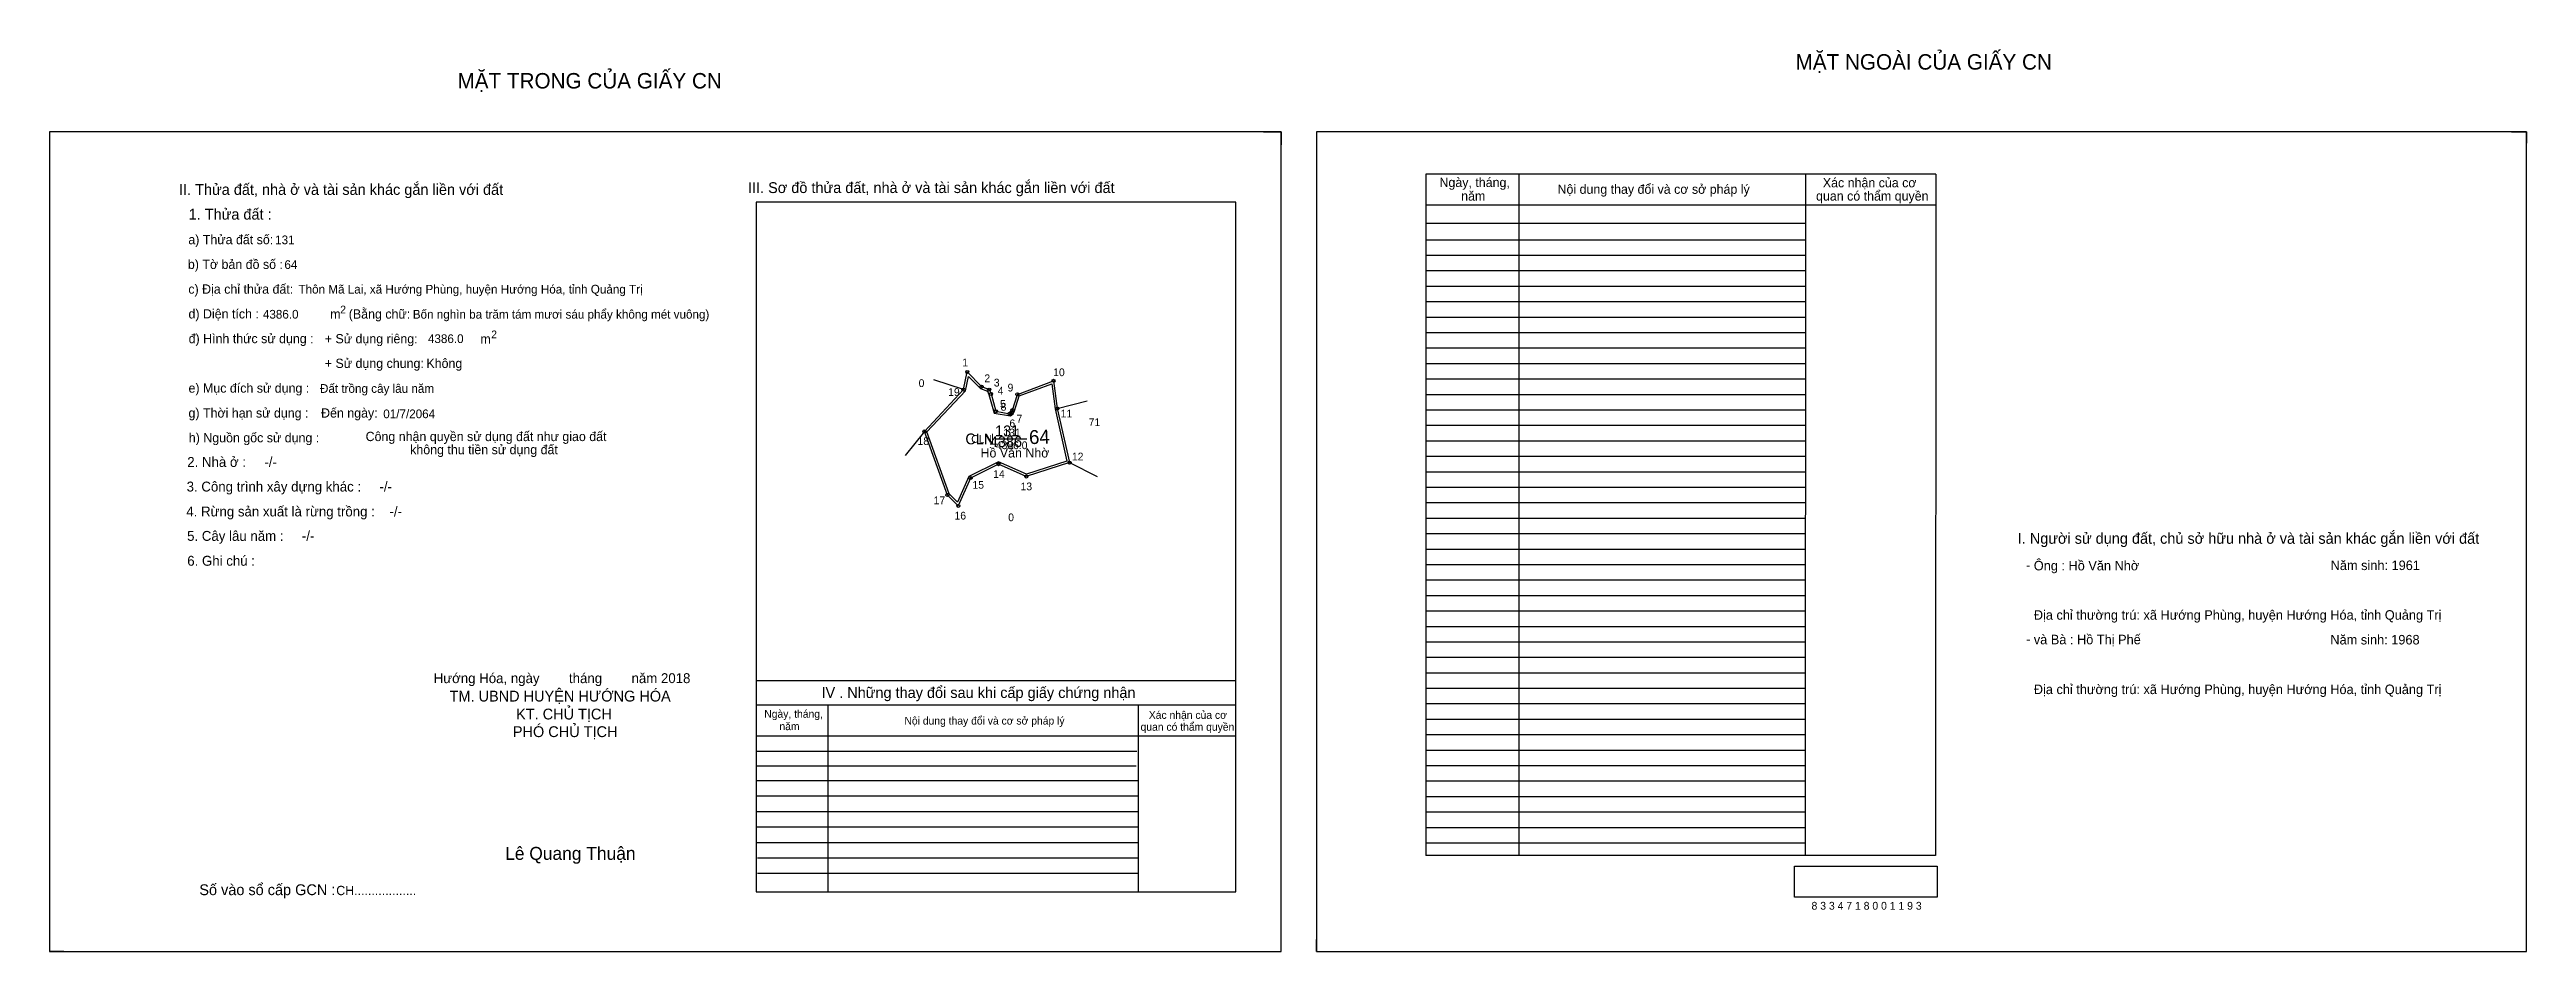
# Model space of a CAD drawing. Extents: x 531316 to 534827, y 1847230 to 1847902.
# Drawn here: x 533226 to 534827, y 1847319 to 1847902 of the extents above.
import ezdxf

# ---------------------------------------------------------------- set-up
doc = ezdxf.new("R2010")
doc.units = 0
for name, color, linetype in [('Default', 7, 'Continuous'), ('Level 10', 7, 'Continuous'), ('Level 11', 7, 'Continuous'), ('Level 13', 7, 'Continuous'), ('Level 2', 7, 'Continuous'), ('Level 27', 7, 'Continuous'), ('Level 3', 7, 'Continuous'), ('Level 36', 7, 'Continuous'), ('Level 4', 7, 'Continuous'), ('Level 5', 7, 'Continuous'), ('Level 55', 7, 'Continuous'), ('Level 6', 7, 'Continuous'), ('Level 7', 7, 'Continuous'), ('Level 8', 7, 'Continuous'), ('Level 9', 7, 'Continuous')]:
    doc.layers.add(name, color=color, linetype=linetype)

msp = doc.modelspace()

# ---------------------------------------------------------------- linework, layer by layer
at = {"layer": 'Level 10'}
for p, q in [((534010.4, 1847848.9), (534021.7, 1847848.9)), ((534021.7, 1847848.9), (534021.7, 1847840.5)), ((534817.2, 1847848.9), (534826.8, 1847848.9)), ((534826.8, 1847848.9), (534826.8, 1847841.5)), ((533225.6, 1847326.7), (533225.6, 1847318.9)), ((534044.5, 1847318.9), (534044.5, 1847326.7)), ((533234.8, 1847318.9), (533225.6, 1847318.9)), ((534044.5, 1847318.9), (534051.6, 1847318.9))]:
    msp.add_line(p, q, dxfattribs=at)
for points in [[(533225.6, 1847318.9), (534021.7, 1847318.9), (534021.7, 1847848.9), (533225.6, 1847848.9)], [(534044.5, 1847318.9), (534826.8, 1847318.9), (534826.8, 1847848.9), (534044.5, 1847848.9)], [(533851.2, 1847679.1), (533874.6, 1847687.9), (533877, 1847670), (533885, 1847635), (533857, 1847626), (533839, 1847634), (533821, 1847625), (533813, 1847607), (533806, 1847614), (533791.2, 1847655.2), (533816.3, 1847682.2), (533818.8, 1847693.6), (533828.1, 1847684.1), (533833, 1847682.2), (533834.2, 1847679.4), (533837.3, 1847668.2), (533846.3, 1847666.6), (533847.4, 1847667.4), (533848, 1847668.9)], [(533852.4, 1847678.1), (533873.5, 1847686), (533875.6, 1847669.8), (533883.3, 1847635.9), (533857.1, 1847627.5), (533839, 1847635.5), (533819.9, 1847626), (533812.5, 1847609.4), (533807.2, 1847614.8), (533792.8, 1847654.9), (533817.6, 1847681.5), (533819.6, 1847690.7), (533827.3, 1847682.9), (533831.9, 1847681.1), (533832.8, 1847679), (533836.2, 1847667), (533846.7, 1847665.2), (533848.5, 1847666.5), (533849.3, 1847668.4)]]:
    msp.add_lwpolyline(points, close=True, dxfattribs=at)
at = {"layer": 'Level 11'}
for centre in [(533818.8, 1847693.6), (533874.6, 1847687.9), (533816.3, 1847682.2), (533828.1, 1847684.1), (533833, 1847682.2), (533834.2, 1847679.4), (533851.2, 1847679.1), (533851.2, 1847679.1), (533837.3, 1847668.2), (533846.3, 1847666.6), (533847.4, 1847667.4), (533848, 1847668.9), (533877, 1847670), (533791.2, 1847655.2), (533821, 1847625), (533839, 1847634), (533857, 1847626), (533885, 1847635), (533806, 1847614), (533813, 1847607)]:
    msp.add_circle(centre, 1, dxfattribs=at)
at = {"layer": 'Level 27'}
for p, q in [((533816.3, 1847682.2), (533797.3, 1847688.5)), ((533877, 1847670), (533896.4, 1847674.9)), ((533791.2, 1847655.2), (533778.6, 1847639.6)), ((533885, 1847635), (533902.8, 1847625.9))]:
    msp.add_line(p, q, dxfattribs=at)
at = {"layer": 'Level 6'}
msp.add_lwpolyline([(534353.5, 1847374), (534445.9, 1847374), (534445.9, 1847354.1), (534353.5, 1847354.1)], close=True, dxfattribs=at)
at = {"layer": 'Level 7'}
for p, q in [((534360.5, 1847778.9), (534115.3, 1847778.9)), ((534360.5, 1847768.9), (534115.3, 1847768.9)), ((534360.5, 1847758.9), (534115.3, 1847758.9)), ((534360.5, 1847748.9), (534115.3, 1847748.9)), ((534360.5, 1847738.9), (534115.3, 1847738.9)), ((534360.5, 1847728.9), (534115.3, 1847728.9)), ((534360.5, 1847718.9), (534115.3, 1847718.9)), ((534360.5, 1847708.9), (534115.3, 1847708.9)), ((534360.5, 1847698.9), (534115.3, 1847698.9)), ((534360.5, 1847688.9), (534115.3, 1847688.9)), ((534360.5, 1847678.9), (534115.3, 1847678.9)), ((534360.5, 1847668.9), (534115.3, 1847668.9)), ((534360.5, 1847658.9), (534115.3, 1847658.9)), ((533838.1, 1847650.3), (533850, 1847650.3)), ((534360.5, 1847648.9), (534115.3, 1847648.9)), ((534360.5, 1847638.9), (534115.3, 1847638.9)), ((534360.5, 1847628.9), (534115.3, 1847628.9)), ((534360.5, 1847618.9), (534115.3, 1847618.9)), ((534360.5, 1847608.9), (534115.3, 1847608.9)), ((534360.5, 1847598.9), (534115.3, 1847598.9)), ((534360.5, 1847588.9), (534115.3, 1847588.9)), ((534360.5, 1847578.9), (534115.3, 1847578.9)), ((534360.5, 1847568.9), (534115.3, 1847568.9)), ((534360.5, 1847558.9), (534115.3, 1847558.9)), ((534360.5, 1847548.9), (534115.3, 1847548.9)), ((534360.5, 1847538.9), (534115.3, 1847538.9)), ((534360.5, 1847528.9), (534115.3, 1847528.9)), ((534360.5, 1847518.9), (534115.3, 1847518.9)), ((534360.5, 1847508.9), (534115.3, 1847508.9)), ((534360.5, 1847498.9), (534115.3, 1847498.9)), ((534360.5, 1847488.9), (534115.3, 1847488.9)), ((534360.5, 1847478.9), (534115.3, 1847478.9)), ((534360.5, 1847468.9), (534115.3, 1847468.9)), ((534360.5, 1847458.9), (534115.3, 1847458.9)), ((534360.5, 1847448.9), (534115.3, 1847448.9)), ((533928.5, 1847448.2), (533682.4, 1847448.2)), ((533928, 1847438.7), (533682.4, 1847438.7)), ((534360.5, 1847438.9), (534115.3, 1847438.9)), ((533929.3, 1847429.2), (533682.4, 1847429.2)), ((533929.3, 1847419.2), (533682.4, 1847419.2)), ((534360.5, 1847428.9), (534115.3, 1847428.9)), ((534360.5, 1847418.9), (534115.3, 1847418.9)), ((533929.3, 1847409.2), (533682.4, 1847409.2)), ((534360.5, 1847408.9), (534115.3, 1847408.9)), ((533929.3, 1847399.2), (533682.4, 1847399.2)), ((533929.3, 1847389.2), (533682.4, 1847389.2)), ((534360.5, 1847398.9), (534115.3, 1847398.9)), ((534360.5, 1847388.9), (534115.3, 1847388.9)), ((533929.3, 1847379.2), (533683.2, 1847379.2)), ((533929.3, 1847369.2), (533683.2, 1847369.2))]:
    msp.add_line(p, q, dxfattribs=at)
at = {"layer": 'Level 8'}
for p, q in [((534444.9, 1847821.4), (534115.3, 1847821.4)), ((534115.3, 1847821.4), (534115.3, 1847380.9)), ((534175.3, 1847821.4), (534175.3, 1847380.9)), ((534360.7, 1847821.2), (534360.5, 1847380.9)), ((534444.9, 1847821.4), (534444.8, 1847380.9)), ((533992.4, 1847803.5), (533682.4, 1847803.5)), ((533682.4, 1847803.5), (533682.4, 1847357.5)), ((533992.4, 1847357.5), (533992.4, 1847803.5)), ((534444.9, 1847801.4), (534115.3, 1847801.4)), ((534360.5, 1847789.6), (534115.3, 1847789.6)), ((533992.4, 1847493.9), (533682.4, 1847493.9)), ((533992.4, 1847478.2), (533682.4, 1847478.2)), ((533728.6, 1847478.2), (533728.6, 1847357.5)), ((533929.3, 1847478.2), (533929.3, 1847357.5)), ((533992.4, 1847458.2), (533682.4, 1847458.2)), ((534444.8, 1847380.9), (534115.3, 1847380.9)), ((533682.4, 1847357.5), (533992.4, 1847357.5))]:
    msp.add_line(p, q, dxfattribs=at)
at = {"layer": 'Level 9'}
msp.add_line((533837.2, 1847650.3), (533857.3, 1847650.3), dxfattribs=at)

# ---------------------------------------------------------------- texts
at = {"layer": 'Default'}
for s, p in [('e) Mục đích sử dụng :', (533315.4, 1847680.2)), ('g) Thời hạn sử dụng :', (533315.4, 1847664.1)), ('Đến ngày:', (533401.1, 1847664.1)), ('h) Nguồn gốc sử dụng :', (533315.6, 1847648.1)), ('Công nhận quyền sử dụng đất như giao đất', (533429.9, 1847648.9)), ('không thu tiền sử dụng đất', (533458.7, 1847640.4))]:
    msp.add_text(s, height=6, dxfattribs=at).set_placement(p)
at = {"layer": 'Level 13'}
for s, p in [('131', (533842.2, 1847651.9)), ('CLN', (533821.4, 1847647.8)), ('4386.0', (533837.3, 1847643.7))]:
    msp.add_text(s, height=5, dxfattribs=at).set_placement(p)
at = {"layer": 'Level 2'}
msp.add_text('Hồ Văn Nhờ', height=6, dxfattribs=at).set_placement((533827.4, 1847638.3))
at = {"layer": 'Level 3'}
msp.add_text('CLN', height=7, dxfattribs=at).set_placement((533817.6, 1847646.8))
at = {"layer": 'Level 36'}
for s, p in [('0', (533787.4, 1847683.9)), ('71', (533897.3, 1847658.6)), ('0', (533845.3, 1847597.1))]:
    msp.add_text(s, height=5, dxfattribs=at).set_placement(p)
at = {"layer": 'Level 4'}
msp.add_text('131', height=7, dxfattribs=at).set_placement((533836.8, 1847652))
at = {"layer": 'Level 5'}
msp.add_text('4386', height=7, dxfattribs=at).set_placement((533833.4, 1847645))
at = {"layer": 'Level 55'}
for s, height, p in [('1', 0.8, (533818.6, 1847693.6)), ('19', 0.8, (533815.7, 1847682.2)), ('0', 0.22, (533816.2, 1847681.9)), ('0', 0.22, (533816.2, 1847681.9)), ('2', 0.8, (533827.8, 1847684.1)), ('3', 0.8, (533832.8, 1847682.2)), ('4', 0.8, (533833.9, 1847679.4)), ('9', 0.8, (533850.9, 1847679.1)), ('10', 0.8, (533874.1, 1847687.9)), ('5', 0.8, (533837.1, 1847668.2)), ('6', 0.8, (533846, 1847666.6)), ('7', 0.8, (533847.1, 1847667.4)), ('8', 0.8, (533847.8, 1847668.9)), ('11', 0.8, (533876.5, 1847670)), ('71', 0.22, (533876.9, 1847669.8)), ('18', 0.8, (533790.6, 1847655.2)), ('0', 0.22, (533791.1, 1847655)), ('0', 0.22, (533791.1, 1847655)), ('0', 0.22, (533791.1, 1847655)), ('0', 0.22, (533791.1, 1847655)), ('15', 0.8, (533820.4, 1847625)), ('0', 0.22, (533820.9, 1847624.8)), ('0', 0.22, (533820.9, 1847624.8)), ('14', 0.8, (533838.4, 1847634)), ('0', 0.22, (533838.9, 1847633.8)), ('0', 0.22, (533838.9, 1847633.8)), ('13', 0.8, (533856.5, 1847626)), ('0', 0.22, (533856.9, 1847625.8)), ('0', 0.22, (533856.9, 1847625.8)), ('12', 0.8, (533884.4, 1847635)), ('0', 0.22, (533884.9, 1847634.8)), ('71', 0.22, (533884.9, 1847634.8)), ('0', 0.22, (533884.9, 1847634.8)), ('17', 0.8, (533805.4, 1847614)), ('0', 0.22, (533805.9, 1847613.8)), ('0', 0.22, (533805.9, 1847613.8)), ('16', 0.8, (533812.4, 1847607)), ('0', 0.22, (533812.9, 1847606.8)), ('0', 0.22, (533812.9, 1847606.8))]:
    msp.add_text(s, height=height, dxfattribs=at).set_placement(p)
at = {"layer": 'Level 6'}
for s, height, p in [('131', 5.63, (533371.4, 1847776.2)), ('64', 5.63, (533377.4, 1847760.2)), ('Thôn Mã Lai, xã Hướng Phùng, huyện Hướng Hóa, tỉnh Quảng Trị', 5.64, (533386.5, 1847744.3)), ('4386.0', 5.63, (533363.5, 1847728.1)), ('Bốn nghìn ba trăm tám mươi sáu phẩy không mét vuông)', 5.632, (533460.4, 1847728.1)), ('4386.0', 5.63, (533470.2, 1847712.3)), ('Đất trồng cây lâu năm', 5.64, (533400.4, 1847680.1)), ('01/7/2064', 5.64, (533441.3, 1847663.7)), ('Ông : Hồ Văn Nhờ', 6.16, (534508.3, 1847565.3)), ('Năm sinh: 1961', 6.16, (534700.2, 1847565.5)), ('Địa chỉ thường trú: xã Hướng Phùng, huyện Hướng Hóa, tỉnh Quảng Trị', 6.16, (534508.3, 1847533.4)), ('và Bà : Hồ Thị Phế', 6.16, (534508.3, 1847517.5)), ('Năm sinh: 1968', 6.16, (534700, 1847517.4)), ('Địa chỉ thường trú: xã Hướng Phùng, huyện Hướng Hóa, tỉnh Quảng Trị', 6.16, (534508.3, 1847485.3)), ('8 3 3 4 7 1 8 0 0 1 1 9 3', 5.04, (534364.6, 1847345.9))]:
    msp.add_text(s, height=height, dxfattribs=at).set_placement(p)
at = {"layer": 'Level 7'}
for s, height, p in [('MẶT NGOÀI CỦA GIẤY CN', 10, (534354.3, 1847889.1)), ('MẶT TRONG CỦA GIẤY CN', 10, (533489.3, 1847876.9)), ('II. Thửa đất, nhà ở và tài sản khác gắn liền với đất', 7, (533309.3, 1847808.1)), ('III. Sơ đồ thửa đất, nhà ở và tài sản khác gắn liền với đất', 7, (533677.1, 1847809.3)), ('Ngày, tháng,', 6, (534124.1, 1847813.2)), ('Xác nhận của cơ', 6, (534371.9, 1847813)), ('năm', 6, (534138.1, 1847804.4)), ('Nội dung thay đổi và cơ sở pháp lý', 6, (534200.4, 1847808.8)), (' quan có thẩm quyền', 6, (534365.3, 1847804.4)), ('1. Thửa đất :', 7, (533315.5, 1847792.1)), ('a) Thửa đất số:', 6, (533315.3, 1847776.2)), ('b) Tờ bản đồ số :', 6, (533315, 1847760.2)), ('c) Địa chỉ thửa đất:', 6, (533315.3, 1847744.2)), ('d) Diện tích :', 6, (533315.4, 1847728.2)), ('m', 6, (533407, 1847728.1)), ('2', 5, (533413.5, 1847731.5)), ('(Bằng chữ:', 6, (533419, 1847728.1)), ('đ) Hình thức sử dụng :', 6, (533315.5, 1847712.2)), ('+ Sử dụng riêng:', 6, (533403.5, 1847712.1)), ('m', 6, (533504.1, 1847712)), ('2', 5, (533511.1, 1847715.4)), ('+ Sử dụng chung:', 6, (533403.5, 1847696.2)), ('Không', 6, (533469.2, 1847696.2)), ('2. Nhà ở :     -/-', 6.4, (533314.6, 1847632.2)), ('3. Công trình xây dựng khác :     -/-', 6.4, (533314.2, 1847616.3)), ('4. Rừng sản xuất là rừng trồng :    -/-', 6.4, (533314, 1847600.2)), ('5. Cây lâu năm :     -/-', 6.4, (533314.5, 1847584.4)), ('I. Người sử dụng đất, chủ sở hữu nhà ở và tài sản khác gắn liền với đất', 7, (534497.9, 1847582.5)), ('6. Ghi chú :', 6.4, (533314.6, 1847568.3)), ('-', 6.4, (534503.2, 1847565.5)), ('-', 6.4, (534503.3, 1847517.7)), ('Hướng Hóa, ngày        tháng        năm 2018', 6.4, (533473.9, 1847492.4)), ('TM. UBND HUYỆN HƯỚNG HÓA', 7, (533484.2, 1847480.5)), ('IV . Những thay đổi sau khi cấp giấy chứng nhận', 7, (533724.6, 1847482.8)), ('PHÓ CHỦ TỊCH', 7, (533525.1, 1847457.5)), ('KT. CHỦ TỊCH', 7, (533527.2, 1847468.9)), ('Ngày, tháng,', 5, (533687.6, 1847470)), ('năm', 5, (533697.4, 1847462)), ('Nội dung thay đổi và cơ sở pháp lý', 5, (533778.2, 1847465.6)), (' quan có thẩm quyền', 5, (533929, 1847461.6)), ('Xác nhận của cơ', 5, (533936.2, 1847469.3)), ('Lê Quang Thuận', 8.4, (533520.1, 1847378.1)), ('Số vào sổ cấp GCN :', 7, (533322.4, 1847355.3)), ('CH..................', 6, (533410.9, 1847355.3))]:
    msp.add_text(s, height=height, dxfattribs=at).set_placement(p)
msp.add_text('64', height=9, rotation=2, dxfattribs=at).set_placement((533858.9, 1847646.9))
at = {"layer": 'Level 9'}
for s, p in [('1', (533815.6, 1847697.2)), ('2', (533829.9, 1847687)), ('3', (533836, 1847684.2)), ('10', (533874.4, 1847690.9)), ('19', (533806.5, 1847678.1)), ('4', (533838.5, 1847679)), ('5', (533840, 1847670.4)), ('8', (533840.4, 1847668.6)), ('9', (533844.9, 1847681)), ('6', (533846.1, 1847657.9)), ('7', (533850.7, 1847660.9)), ('11', (533879.2, 1847664.2)), ('18', (533786.7, 1847646.4)), ('12', (533886.5, 1847636.4)), ('14', (533835.6, 1847625.1)), ('17', (533797.1, 1847608.1)), ('15', (533822.2, 1847618.1)), ('13', (533853.3, 1847617.1)), ('16', (533810.6, 1847598.2))]:
    msp.add_text(s, height=5, dxfattribs=at).set_placement(p)

doc.saveas('drawing.dxf')
